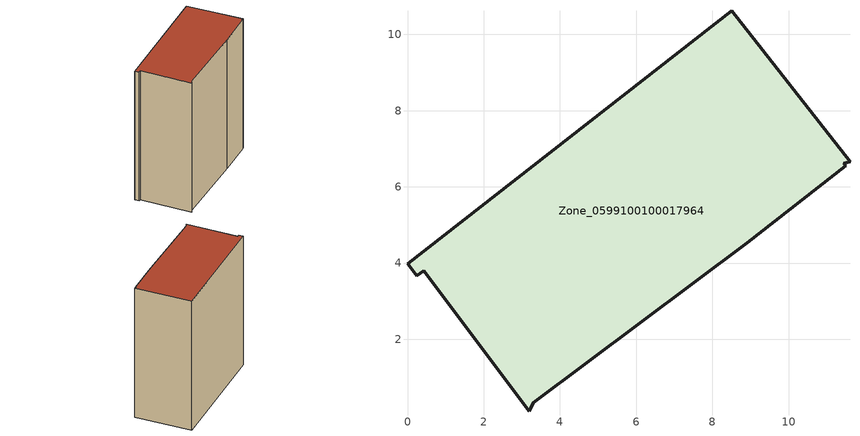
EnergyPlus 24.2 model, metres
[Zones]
Zone_0599100100017964
 floor ground (C_G): 0,3.98 8.52,10.63 11.61,6.65 11.45,6.62 11.5,6.55 8.92,4.54 3.3,0.34 3.19,0.1 0.43,3.79 0.25,3.66 z0
 wall outside (C_F): 8.52,10.63 0,3.98 0.25,3.66 0.43,3.79 3.19,0.1 3.3,0.34 8.92,4.54 11.5,6.55 11.45,6.62 11.61,6.65 8.52,10.63 z0:12.41
 roof outside (C_R): 0.43,3.79 3.19,0.1 3.3,0.34 8.92,4.54 11.5,6.55 11.45,6.62 11.61,6.65 8.52,10.63 0,3.98 0.25,3.66 z12.41
[BUILDING]
Pand.0599100100017964: North Axis=0; Terrain=City; Loads Convergence Tolerance Value=0.04; Temperature Convergence Tolerance Value=0.4; Solar Distribution=FullExterior; Maximum Number of Warmup Days=25; Minimum Number of Warmup Days=1
[Site:Location]
Rotterdam.The.Hague.AP_ZH_NLD Design_Conditions: Latitude=51.96; Longitude=4.45; Time Zone=1; Elevation=-4.5
[SITE:GROUNDTEMPERATURE:BUILDINGSURFACE]
18, 18, 18, 18, 18, 18, 18, 18, 18, 18, 18, 18
[MATERIAL] Thermal Absorptance=0.9; Solar Absorptance=0.7; Visible Absorptance=0.7
Name | Roughness | Thickness | Conductivity | Density | Specific Heat
G.TC.2015-2018 | MediumSmooth | 0.15 | 0.0428571 | 540 | 1210
F.TC.2015-2018 | Rough | 0.3 | 0.0666667 | 1920 | 840
R.TC.2015-2018 | MediumRough | 0.2 | 0.0333333 | 1500 | 1000
[CONSTRUCTION]
C_G: G.TC.2015-2018
C_F: F.TC.2015-2018
C_R: R.TC.2015-2018
[ZONE]
Zone_0599100100017964: Type=1; Multiplier=1; Ceiling Height=Autocalculate; Volume=Autocalculate; Floor Area=autocalculate; Part of Total Floor Area=Yes
[ZONEINFILTRATION:DESIGNFLOWRATE]
Infil_Zone_0599100100017964: Zone or ZoneList or Space or SpaceList=Zone_0599100100017964; Schedule=AlwaysOn; Design Flow Rate Calculation Method=Flow/Area; Flow Rate per Floor Area=0.0015; Constant Term Coefficient=1; Temperature Term Coefficient=0; Velocity Term Coefficient=0; Velocity Squared Term Coefficient=0
[HVACTEMPLATE:ZONE:IDEALLOADSAIRSYSTEM]
Zone_0599100100017964: Maximum Heating Supply Air Temperature=50; Minimum Cooling Supply Air Temperature=13; Maximum Heating Supply Air Humidity Ratio=0.0156; Minimum Cooling Supply Air Humidity Ratio=0.0077; Heating Limit=NoLimit; Cooling Limit=NoLimit; Dehumidification Control Type=ConstantSensibleHeatRatio; Cooling Sensible Heat Ratio=0.7; Dehumidification Setpoint=60; Humidification Control Type=None; Humidification Setpoint=30; Outdoor Air Method=None; Outdoor Air Flow Rate per Person=0.00944; Outdoor Air Flow Rate per Zone Floor Area=0; Outdoor Air Flow Rate per Zone=0; Demand Controlled Ventilation Type=None; Outdoor Air Economizer Type=NoEconomizer; Heat Recovery Type=None; Sensible Heat Recovery Effectiveness=0.7; Latent Heat Recovery Effectiveness=0.65
[ZONECONTROL:THERMOSTAT]
ThermostatControl_Zone_0599100100017964: Zone or ZoneList=Zone_0599100100017964; Control Type Schedule=DualSetpointControlType; Control 1=Thermostat_Zone_0599100100017964; Temperature Difference Between Cutout And Setpoint=0
[THERMOSTATSETPOINT:DUALSETPOINT]
Thermostat_Zone_0599100100017964: Heating Setpoint Temperature Schedule=HeatingSetpoint_Zone_0599100100017964; Cooling Setpoint Temperature Schedule=CoolingSetpoint_Zone_0599100100017964
[SCHEDULE:COMPACT]
HeatingSetpoint_Zone_0599100100017964: Through: 12/31, For: AllDays, Until: 24:00, 21
CoolingSetpoint_Zone_0599100100017964: Through: 12/31, For: AllDays, Until: 24:00, 24
DualSetpointControlType: Through: 12/31, For: AllDays, Until: 24:00, 4
AlwaysOn: Through: 12/31, For: AllDays, Until: 24:00, 1
